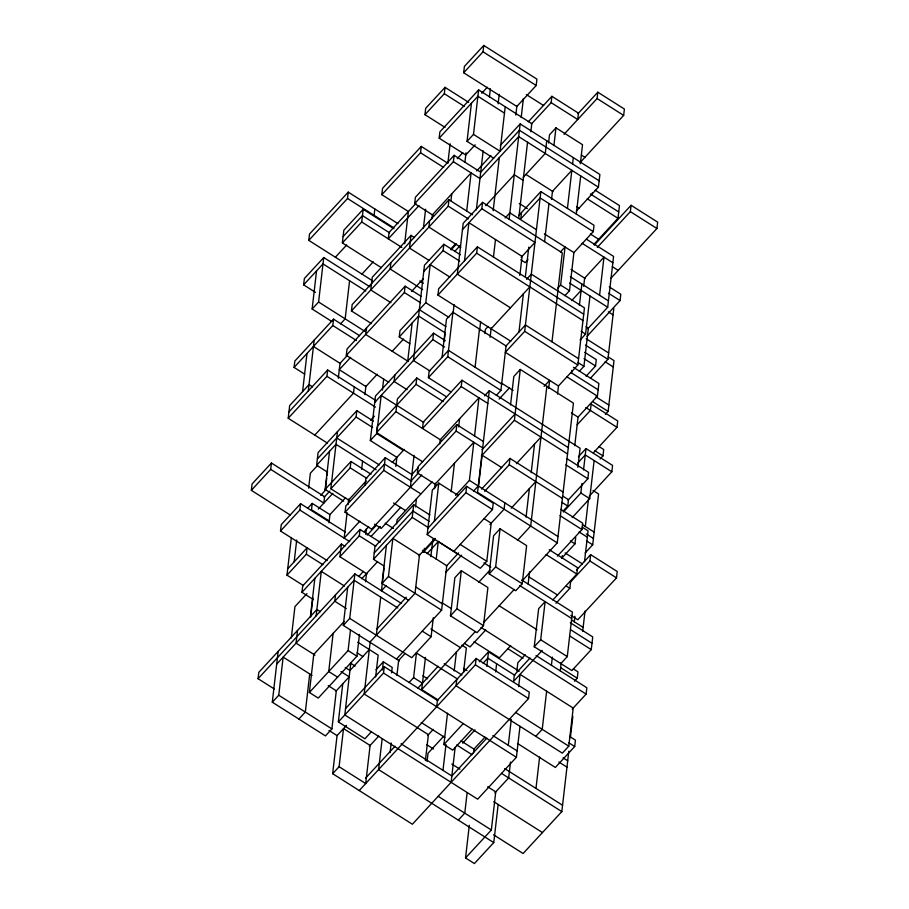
<?xml version="1.0" encoding="UTF-8"?>
<svg xmlns="http://www.w3.org/2000/svg" width="909" height="909" viewBox="0 0 909 909"><rect width="100%" height="100%" fill="white"/><g stroke="black" fill="none" stroke-linecap="round" stroke-linejoin="round"><path stroke-width="1.36" d="M290.312 515.051L251.338 490.337L252.077 483.986L271.439 463.033L324.593 496.723L323.854 503.075L270.7 469.385L271.439 463.033M274.245 688.954L258.065 678.693L258.804 672.342L316.889 609.484L320.354 611.677M327.49 443.16L288.21 418.254L289.676 405.55L309.037 384.598L312.582 386.836M304.72 374.167L294.084 367.429L294.823 361.078L333.546 319.173L359.532 335.648M315.446 292.346L303.64 284.858L304.379 278.506L323.74 257.542L369.804 286.744M372.338 280.676L308.787 240.385L309.514 234.033L348.238 192.129L397.926 223.625M327.16 560.58L280.506 531.004L281.245 524.652L300.606 503.7L345.488 532.151M302.583 391.574L306.992 353.465M331.785 321.445L312.139 309.003L316.548 270.882M328.217 685.67L336.307 690.806L331.899 728.916L325.445 735.904L272.291 702.202L278.165 651.389M303.526 585.646L286.983 575.158L291.346 537.503M308.299 390.95L314.184 340.125M312.139 309.003L318.593 302.015L323.74 257.542M280.506 531.004L299.868 510.051L300.606 503.7M272.291 702.202L278.745 695.226L283.154 657.105L312.037 675.421M294.175 561.819L296.698 540.048M291.312 637.913L294.936 606.61L306.924 593.634M308.64 488.19L310.367 473.214L317.741 465.226M297.527 630.437L296.061 643.14L314.957 655.116M313.491 599.645L301.936 592.316L302.674 585.964L341.398 544.059L344.863 546.264M286.983 575.158L306.344 554.206L307.083 547.854L287.721 568.807M329.001 522.789L329.944 514.619L312.23 503.393L311.492 509.744L329.206 520.971M327.274 472.01L316.639 465.272L318.105 452.568L356.828 410.663L373.372 421.151M288.21 418.254L326.933 376.349L327.66 369.997L376.19 400.755M294.084 367.429L332.808 325.524L333.546 319.173M381.337 267.655L342.363 242.942L343.829 230.238L363.191 209.286L393.904 228.75M308.787 240.385L347.511 198.48L348.238 192.129M310.435 616.461L314.844 578.351M343.625 501.143L325.138 489.417L329.547 451.307M310.673 616.961L312.878 597.906M325.32 490.371L326.74 478.123M327.058 475.396L327.524 471.317M338.284 378.303L340.023 363.327L347.579 355.146M349.579 280.745L345.17 318.866L340.557 323.854M316.15 615.836L321.297 571.363L344.409 586.021M349.749 500.768L330.853 488.792L337.466 431.616M388.813 382.348L346.295 355.385L347.022 349.033L405.107 286.176L421.287 296.425M371.52 323.649L351.431 310.923L352.169 304.572L448.978 199.798L472.6 214.774M342.363 242.942L361.725 221.989L363.191 209.286M309.73 673.955L305.322 712.065L298.868 719.053M359.464 634.414L356.953 656.196L318.23 698.101L309.367 692.488L313.775 654.366L344.204 621.438M354.237 386.836L353.499 393.188L314.775 435.093M374.088 215.331L374.815 208.979M335.512 594.884L334.785 601.235L346.34 608.553M367.088 573.988L339.932 556.763L341.398 544.059M421.708 474.975L371.645 529.152L345.068 512.301L345.806 505.949L384.53 464.044L411.697 481.259M330.853 488.792L350.215 467.828L350.954 461.477L371.031 474.214M317.377 458.92L356.101 417.015L356.828 410.663M366.384 328.081L365.657 334.432L408.402 361.532M404.664 243.748L408.402 211.536L381.825 194.685L382.553 188.333L421.276 146.429L447.853 163.268M333.137 633.414L328.728 671.535L337.591 677.148M347.102 512.721L344.159 538.128L359.839 521.175M348.045 504.552L348.681 499.109M364.918 394.688L365.963 385.621M399.426 660.934L343.284 625.381L347.692 587.259M361.634 469.339L362.577 461.17M343.284 625.381L349.738 618.393L354.874 573.92L401.539 603.496M339.932 556.763L359.294 535.81L360.021 529.458L380.098 542.184M365.168 484.997L365.907 478.645L385.268 457.682L412.436 474.907M395.835 466.453L396.892 457.375L370.315 440.524L375.462 396.063L433.548 333.194L445.353 340.682M390.893 262.667L390.154 269.019L422.64 289.607M371.383 731.79L364.929 738.778L338.353 721.928L342.761 683.818M436.672 706.736L437.411 700.385L476.134 658.468L529.288 692.169L528.549 698.521L412.379 824.236L332.649 773.695L337.069 735.586L346.511 725.371M309.367 692.488L348.09 650.571L350.454 630.153M422.651 461.795L376.576 432.593L377.315 426.241L416.038 384.325L416.776 377.974L446.308 396.699M370.315 440.524L376.769 433.548L381.178 395.426L423.844 422.503M350.681 664.127L344.806 714.951L477.679 799.181L516.403 757.277L519.982 726.416M365.691 534.356L366.327 528.913M382.394 390.075L383.655 379.178M339.102 766.719L343.522 728.598L370.099 745.448L365.679 783.558L339.102 766.719L332.649 773.695M365.554 581.783L366.497 573.613M383.905 565.921L373.508 559.319L374.974 546.616L413.697 504.711L429.877 514.96M345.068 512.301L383.791 470.396L385.268 457.682M394.824 375.11L394.086 381.462L407.073 389.7M409.857 343.727L399.233 336.989L399.96 330.637L425.776 302.708L430.196 264.587L449.83 277.04M346.295 355.385L404.38 292.528L405.107 286.176M414.459 237.556L410.993 235.363L409.516 248.066L429.162 260.519M433.15 215.319L414.663 203.593L415.402 197.242L454.125 155.337L480.702 172.187L519.425 130.271L599.156 180.811M381.825 194.685L420.549 152.78L421.276 146.429M445.035 127.396L424.957 114.659L425.685 108.307L445.046 87.355L468.669 102.331M376.576 432.593L395.938 411.641L397.415 398.937L416.776 377.974M370.258 641.356L364.168 693.987L428.389 734.677L425.401 760.538M408.584 600.315L382.007 583.464L386.416 545.355M407.732 361.134L412.141 323.025M376.315 635.243L380.723 597.122M384.075 568.08L381.45 590.77L386.064 585.782M423.401 228.239L425.605 209.184M375.644 676.921L378.167 655.139L357.748 642.197M382.007 583.464L388.461 576.488L392.87 538.367L419.447 555.217M429.616 220.751L428.878 227.102L460.772 247.328M475.191 144.804L465.749 155.019L439.172 138.179L439.911 131.828L478.634 89.911L531.788 123.613L530.833 131.771M424.957 114.659L444.319 93.707L445.046 87.355M396.631 523.823L397.108 519.732L432.139 481.815M431.911 218.91L432.377 214.831L471.101 172.915L466.692 211.036M382.394 669.978L383.337 661.809L392.199 667.433L391.563 672.876M338.353 721.928L383.53 673.035L384.257 666.683L437.411 700.385M410.368 487.235L414.049 455.477M447.91 162.813L450.114 143.758M382.166 738.744L378.587 769.593L493.757 842.598L474.396 863.55L465.533 857.937L469.317 825.27M373.508 559.319L412.231 517.414L413.697 504.711M435.865 484.667L417.379 472.953L418.106 466.601L456.829 424.685L483.406 441.535M450.841 391.893L428.4 377.667L429.139 371.315L448.501 350.363L501.643 384.053M374.724 402.414L432.809 339.557L433.548 333.194M510.744 341.227L437.956 295.084L438.683 288.732L477.407 246.828L583.714 314.207M423.742 271.575L443.103 250.623L443.831 244.271L460.374 254.747M351.431 310.923L448.239 206.15L448.978 199.798M414.663 203.593L453.386 161.688L454.125 155.337M463.681 72.754L464.408 66.402L483.77 45.45L536.924 79.14L536.196 85.491L516.835 106.455L463.681 72.754L483.043 51.802L483.77 45.45M415.515 506.949L416.47 498.78M450.955 200.684L451.739 193.878M396.915 675.421L398.653 660.445L405.107 653.457M390.075 752.527L391.177 742.994M442.047 357.339L446.455 319.229L452.909 312.242L506.063 345.943L500.916 390.404L496.303 395.392M493.61 158.211L467.033 141.361L471.441 103.251M419.549 554.308L415.038 593.327L369.861 642.22M444.228 341.057L445.012 334.251M464.908 162.279L466.01 152.757M423.924 552.433L424.401 548.354M484.27 518.778L491.201 523.175L486.792 561.285L480.338 568.273L427.185 534.572L432.32 490.11L438.774 483.122L458.42 495.575M428.4 377.667L447.762 356.714L452.909 312.242M467.033 141.361L473.487 134.384L478.634 89.911M453.148 312.741L454.091 304.572M434.57 488.712L435.195 483.27M439.763 443.797L440.24 439.717L478.963 397.801L474.555 435.922M408.993 682.591L413.606 677.603L416.436 653.105M434.366 521.243L438.774 483.122M464.499 260.792L468.919 222.682L522.061 256.372L519.857 275.427M430.855 556.717L432.854 539.48M476.339 209.843L483.168 150.86M489.417 96.865L490.36 88.696M436.206 559.262L438.252 541.571L457.897 554.013M438.263 700.055L421.731 689.567L425.457 657.355M349.738 618.393L411.743 657.696L431.105 636.743L433.309 617.688M417.379 472.953L456.102 431.036L456.829 424.685M461.977 380.223L423.253 422.128L422.515 428.48L461.238 386.575L461.977 380.223L568.284 447.614M437.956 295.084L476.68 253.179L477.407 246.828M462.465 229.67L481.827 208.706L482.554 202.355L562.285 252.895L551.99 341.829M451.148 491.814L454.455 463.226M458.647 426.923L459.602 418.765M498.121 103.842L499.223 94.309M396.438 659.07L441.615 610.178L446.751 565.716L422.492 550.331M427.082 761.378L428.037 753.209L443.706 736.245M475.066 367.202L479.486 329.092M493.178 210.672L499.325 157.575M505.211 106.762L500.064 151.224L473.487 134.384M479.566 330.956L480.668 321.422M450.466 615.791L454.875 577.681L461.329 570.693L487.906 587.544L483.497 625.653L477.043 632.641L450.466 615.791L456.92 608.803L461.329 570.693M427.185 534.572L465.908 492.667L466.635 486.315L493.212 503.166L492.485 509.517L453.761 551.422M493.439 257.224L495.485 239.533M484.917 333.501L485.383 329.41L488.156 326.422M455.579 495.348L469.408 480.384L473.816 442.274L435.093 484.179M490.11 337.398L491.212 327.876M515.835 115.068L516.937 105.546M472.112 729.188L452.75 750.152L443.887 744.528L447.512 713.224M454.193 670.956L456.398 651.901M442.978 770.366L445.978 744.505M577.885 467.306L580.09 448.251L489.292 390.722L477.532 492.348L557.262 542.889L522.311 580.715M509.131 219.205L520.153 123.919L599.883 174.46L598.417 187.163L576.295 211.115M478.498 486.497L482.122 455.193L501.768 467.646M521.187 117.613L523.391 98.558M456.772 679.421L456.034 685.772L562.341 753.163L568.795 746.175L573.204 708.066L520.05 674.376L518.641 686.625M463.522 672.49L466.351 647.981L461.92 645.174M451.103 782.331L455.148 747.391M518.732 218.467L527.55 142.247M521.493 212.536L520.755 218.899L540.116 197.935L593.27 231.636L573.909 252.588L569.5 290.698L564.887 295.686M359.225 790.546L475.396 664.82L476.134 658.468M489.19 573.886L493.598 535.776L500.052 528.788L526.629 545.627L522.221 583.748L515.767 590.736L489.19 573.886L495.644 566.898L500.052 528.788M510.517 405.016L513.824 376.44L520.278 369.452L573.431 403.142L557.262 542.889M518.971 331.967L523.379 293.857M525.322 277.063L528.788 247.123M467.135 792.728L464.772 813.146L458.318 820.134M473.498 753.186L473.964 749.096L485.031 737.119M504.836 502.847L504.109 509.199L489.94 524.538M484.69 491.314L509.245 464.738L509.983 458.386L563.137 492.076M481.338 456.045L514.392 420.265L520.278 369.452M557.535 394.154L558.478 385.984L505.324 352.294L524.686 331.342L540.855 191.583L594.009 225.284L593.27 231.636M546.729 140.77L545.264 153.473L523.141 177.425M551.149 102.66L551.877 96.309L578.454 113.148L577.715 119.499L551.149 102.66L531.311 124.124M486.815 666.331L488.497 651.81L519.209 671.274M548.559 143.008L549.502 134.839L555.956 127.851L582.533 144.701L580.328 163.756M553.911 145.554L555.956 127.851M544.571 241.669L548.979 203.559M495.678 671.944L496.621 663.775M551.536 199.446L552.479 191.276L571.841 170.324L567.432 208.434M526.061 517.153L529.368 488.565M531.208 472.68L534.515 444.103M465.533 857.937L491.349 829.997L495.757 791.887L487.678 786.751M493.757 842.598L498.166 804.488M546.854 386.302L530.686 526.05L517.46 540.355M572.579 163.972L573.306 157.621M548.672 388.541L549.615 380.371L544.082 386.359M557.876 288.073L560.637 285.085L565.046 246.975L560.444 251.963M508.279 745.3L511.278 719.439M516.891 670.887L517.835 662.729L525.209 654.741M528.129 584.067L529.549 571.818M510.506 762.037L508.665 777.911L494.837 792.875M576.295 214.047L580.703 175.937M564.023 134.327L597.077 98.547L597.815 92.195L624.392 109.046L623.654 115.398L580.215 162.416M534.242 646.742L538.662 608.632L545.116 601.644L540.696 639.766L534.242 646.742L571.897 670.581L591.259 649.628L592.736 636.925L570.284 622.699M571.568 372.963L571.863 370.429M579.397 305.356L581.862 284.04M592.145 195.105L592.441 192.56M583.68 286.278L584.623 278.109L603.985 257.156L599.576 295.266M558.478 385.984L577.84 365.032L584.453 307.856L531.299 274.166L526.572 279.279M580.044 340.102L585.578 334.114L589.986 296.004M563.148 511.04L567.761 506.052L568.5 499.7L562.591 495.95M574.738 445.705L578.044 417.117L597.406 396.165L598.883 383.462L573.465 367.35M579.317 371.292L583.93 366.304L588.339 328.183L586.032 326.729M546.627 691.215L542.218 729.336L535.765 736.313M562.012 558.274L562.33 555.558M535.98 788.41L539.605 757.095M551.411 665.286L552.365 657.116M560.274 670.899L561.217 662.729M556.001 603.281L569.829 588.316L570.568 581.965M561.751 558.16L574.977 543.855L575.715 537.503M563.341 511.994L580.851 493.03L581.953 483.508M583.533 469.896L585.998 448.569L612.575 465.419L611.837 471.771L589.168 496.303M586.112 376.212L595.554 365.986L596.293 359.634L584.737 352.317M560.819 663.593L567.273 656.605L572.42 612.143L521.63 579.942M552.865 599.974L576.829 574.034L577.567 567.682L549.218 549.706M557.422 556.138L581.976 529.561L582.714 523.209L560.762 509.29M568.023 500.211L587.862 478.748L588.589 472.396L566.637 458.477M587.862 328.694L607.701 307.231L613.586 256.418L586.419 239.192M594.02 244.248L617.995 218.308L619.461 205.593L595.19 190.22M574.283 621.779L574.908 616.325M585.305 526.493L588.453 499.268M572.193 517.607L589.714 498.655L594.122 460.533M584.498 561.694L588.066 530.833L582.158 527.095M590.395 378.28L607.916 359.328L613.791 308.503M570.091 582.476L589.93 561.012L590.657 554.66L617.234 571.511L616.507 577.863L577.783 619.768L570.852 615.37M587.009 336.341L620.063 300.572L620.79 294.221L609.246 286.892M597.293 247.407L630.346 211.638L631.085 205.286L657.661 222.137L656.923 228.489L610.825 278.37M493.564 834.792L523.095 853.517L561.819 811.601L568.807 751.254M570.375 737.642L572.852 716.326M574.488 681.205L577.26 678.205L577.988 671.853L573.272 668.865M582.692 631.198L585.032 611.053M585.135 552.99L592.691 544.809L598.576 493.996L593.032 490.485M600.145 458.943L602.985 455.875L603.712 449.523L599.099 446.592M605.36 414.402L608.121 411.413L614.007 360.6L608.223 356.93M517.551 743.494L555.342 767.457L574.704 746.505L575.442 740.142L569.534 736.404M572.284 709.065L586.112 694.101L586.85 687.749L536.06 655.548M593.372 452.852L616.984 427.298L617.722 420.947L591.145 404.107L590.407 410.459L577.192 424.764M343.102 236.59L362.464 215.638L389.631 232.863M303.64 284.858L323.002 263.905L365.759 291.005M439.172 138.179L477.895 96.263L504.472 113.114M481.77 93.229L487.304 87.241M335.364 257.236L346.693 244.964M415.958 203.355L389.041 232.488L388.302 238.84L418.992 205.616M457.261 158.643L462.795 152.667M361.941 274.086L373.269 261.815M410.993 235.363L372.27 277.268L370.792 289.971L390.881 302.697M476.714 170.937L490.883 155.609M500.325 145.383L520.153 123.919M528.265 121.851L551.877 96.309M288.937 411.902L327.66 369.997M443.831 244.271L424.469 265.223L413.447 360.509L429.98 370.986M482.554 202.355L463.192 223.319L457.318 274.132L510.472 307.821M364.839 330.91L366.725 328.865M485.701 205.673L514.278 174.744L523.141 180.357M350.624 357.407L339.284 369.679L365.861 386.53L377.201 374.258M411.538 291.482L423.344 278.711M450.739 249.066L455.454 243.953M451.034 249.895L456.568 243.907M577.988 113.659L597.815 92.195M454.591 251.6L460.261 245.464M251.338 490.337L270.7 469.385M505.143 217.967L509.869 212.854L536.446 229.704M399.233 336.989L418.594 316.037L445.171 332.887M392.222 351.283L403.562 339.012M518.721 215.535L540.855 191.583M316.639 465.272L336 444.319L376.156 469.783M370.633 420.253L374.417 416.174M521.141 257.372L534.969 242.408L481.827 208.706M527.97 259.633L525.209 262.621L520.777 259.815M307.617 508.381L312.23 503.393M325.138 489.417L350.954 461.477M320.718 495.36L325.797 489.86M324.115 497.234L329.785 491.099M318.32 509.063L332.83 493.371M491.11 328.774L529.833 286.869M329.944 514.619L345.625 497.655M348.567 500.018L366.088 481.066M392.279 462.363L404.266 449.387M594.247 245.146L631.085 205.286M506.063 345.943L525.425 324.99L578.567 358.68M301.936 592.316L360.021 529.458M571.681 300.606L581.124 290.391M411.845 474.532L418.299 467.544M484.565 395.824L489.292 390.722M364.089 531.776L368.69 526.788M411.107 480.884L418.663 472.714M367.225 535.083L376.44 525.107M371.099 536.446L380.314 526.47M499.109 399.074L509.494 387.825M400.608 507.461L381.246 528.413L374.599 524.198M258.065 678.693L354.874 573.92M374.235 552.967L412.959 511.063L429.139 521.323M276.7 664.093L354.146 580.283L397.847 607.985M358.737 576.454L363.464 571.352M361.782 578.726L377.565 561.637M482.077 449.694L515.13 413.913M427.912 528.22L466.635 486.315M473.544 491.11L478.259 485.997M418.969 555.729L435.025 538.355M423.094 552.422L435.377 539.128M481.645 489.042L509.983 458.386M427.082 553.661L438.411 541.4M516.414 463.692L540.969 437.115M377.042 628.88L406.323 597.202M369.304 649.526L349.942 670.478L345.227 667.49M446.285 566.216L458.556 552.933M335.989 691.147L349.215 676.83L340.943 671.592M445.546 572.579L461.602 555.194M511.267 508.154L535.821 481.577M375.962 669.797L383.337 661.809M345.534 708.6L384.257 666.683M578.442 456.75L585.998 448.569M577.704 463.101L585.26 454.92L611.837 471.771M478.736 582.26L490.065 570M417.856 688.204L438.138 666.252M369.304 746.3L378.758 736.074M421.731 689.567L475.202 631.698M483.497 622.722L513.926 589.793M485.713 629.96L470.044 646.924L464.51 643.413M365.498 778.206L395.006 746.278M479.27 661.786L488.497 651.81M483.156 663.15L487.758 658.161L514.926 675.376M576.499 569.988L590.657 554.66M427.605 735.529L433.275 729.393M510.722 645.583L499.382 657.843L473.964 641.731M443.887 744.528L463.249 723.575M530.015 658.048L514.335 675.001L513.596 681.352L542.184 650.424M462.681 743.176L474.964 729.893M486.792 738.165L451.841 775.979L401.051 743.789M597.077 98.547L623.654 115.398M483.043 51.802L536.196 85.491M526.334 94.581L543.662 105.569M581.465 155.109L584.93 157.302M598.417 187.163L518.687 136.623L479.963 178.539L453.386 161.688M444.319 93.707L464.397 106.444M630.346 211.638L656.923 228.489M590.373 193.981L618.722 211.945M587.282 198.832L617.995 218.308M525.902 174.426L553.07 191.651M576.692 206.627L579.056 208.116M590.361 234.011L598.633 239.26M519.255 203.434L527.345 208.57M582.135 243.305L612.848 262.769M612.302 266.644L618.2 270.393M420.549 152.78L443.649 167.426M544.377 233.863L573.909 252.588M571.045 269.496L585.214 278.484M608.507 293.243L620.063 300.572M570.307 276.711L608.439 300.879M448.239 206.15L468.328 218.887M569.568 283.063L607.701 307.231M608.337 311.867L613.064 314.855M560.637 285.085L569.5 290.698M476.68 253.179L582.987 320.57M581.146 331.308L585.578 334.114M586.203 338.75L608.644 352.976M443.103 250.623L459.636 261.099M585.476 345.102L607.916 359.328M347.511 198.48L393.722 227.784M605.178 361.816L613.268 366.952M583.998 358.669L595.554 365.986M361.725 221.989L401.88 247.453M578.147 362.634L583.93 366.304M524.686 331.342L577.84 365.032M570.977 372.588L598.145 389.813M419.833 281.006L423.378 283.256M566.705 376.701L597.406 396.165M595.872 396.824L608.86 405.062M592.77 401.676L608.121 411.413M425.776 302.708L448.887 317.355M404.38 292.528L420.549 302.788M585.782 407.527L616.984 427.298M419.322 309.685L445.899 326.536M571.409 412.913L578.044 417.117M432.809 339.557L444.615 347.045M501.313 382.984L513.13 390.461M447.762 356.714L500.916 390.404M594.895 450.75L602.985 455.875M461.238 386.575L487.815 403.426M514.392 420.265L567.546 453.966M318.593 302.015L364.816 331.308M565.898 464.829L587.862 478.748M332.808 325.524L356.43 340.5M416.038 384.325L443.206 401.551M580.851 493.03L589.714 498.655M456.102 431.036L482.679 447.887M509.245 464.738L562.398 498.427M561.853 502.313L567.761 506.052M313.446 346.477L340.614 363.702M582.351 524.618L594.156 532.106M395.938 411.641L441.001 440.206M560.024 515.642L581.976 529.561M586.339 533.969L593.429 538.458M579.067 531.947L587.339 537.185M326.933 376.349L375.462 407.107M586.919 541.15L592.691 544.809M570.352 540.923L574.977 543.855M469.408 480.384L557.99 536.537M589.93 561.012L616.507 577.863M356.101 417.015L372.633 427.503M376.769 433.548L403.346 450.387M565.114 552.933L582.442 563.921M465.908 492.667L492.485 509.517M546.116 554.558L576.829 574.034M336.739 437.968L379.258 464.919M383.791 470.396L420.776 493.826M566.284 586.078L569.829 588.316M529.118 577.01L557.467 594.986M350.215 467.828L366.747 478.316M460.215 544.434L486.792 561.285M495.644 566.898L522.221 583.748M393.517 502.961L405.323 510.449M412.231 517.414L428.4 527.674M483.872 562.83L490.803 567.227M519.721 585.555L571.681 618.495M571.579 620.063L583.135 627.392M570.738 629.801L591.998 643.277M570 636.152L591.259 649.628M385.189 523.232L393.461 528.47M499.177 605.758L536.969 629.721M540.696 639.766L567.273 656.605M359.294 535.81L375.826 546.298M560.717 667.729L577.26 678.205M456.92 608.803L483.497 625.653M299.868 510.051L349.704 541.639M441.683 602.542L451.466 608.746M480.997 627.46L586.112 694.101M415.765 586.975L442.342 603.826M507.608 648.56L522.97 658.298M388.461 576.488L441.615 610.178M430.923 628.948L460.454 647.663M306.344 554.206L322.888 564.694M422.253 631.13L431.105 636.743M475.396 664.82L528.549 698.521M463.488 668.32L467.033 670.558M444.183 663.763L461.897 674.989M568.795 742.755L574.704 746.505M515.642 712.486L568.795 746.175M416.288 652.889L457.625 679.103M563.08 757.856L567.705 760.788M422.867 675.796L427.594 678.784M558.876 762.015L566.966 767.139M413.606 677.603L422.458 683.216M492.871 735.54L517.141 750.925M357.078 652.844L362.85 656.514M348.09 650.571L356.953 656.196M383.53 673.035L516.403 757.277M350.351 663.059L355.078 666.047M460.977 740.858L473.964 749.096M504.677 768.571L562.557 805.249M421.265 722.507L444.887 737.483M456.693 744.971L472.055 754.697M501.586 773.423L561.819 811.601M426.56 744.596L433.491 748.982M451.853 764.049L459.943 769.173M493.735 801.67L542.457 832.564M278.745 695.226L331.899 728.916M438.195 796.307L491.349 829.997M328.978 730.461L337.069 735.586"/></g></svg>
